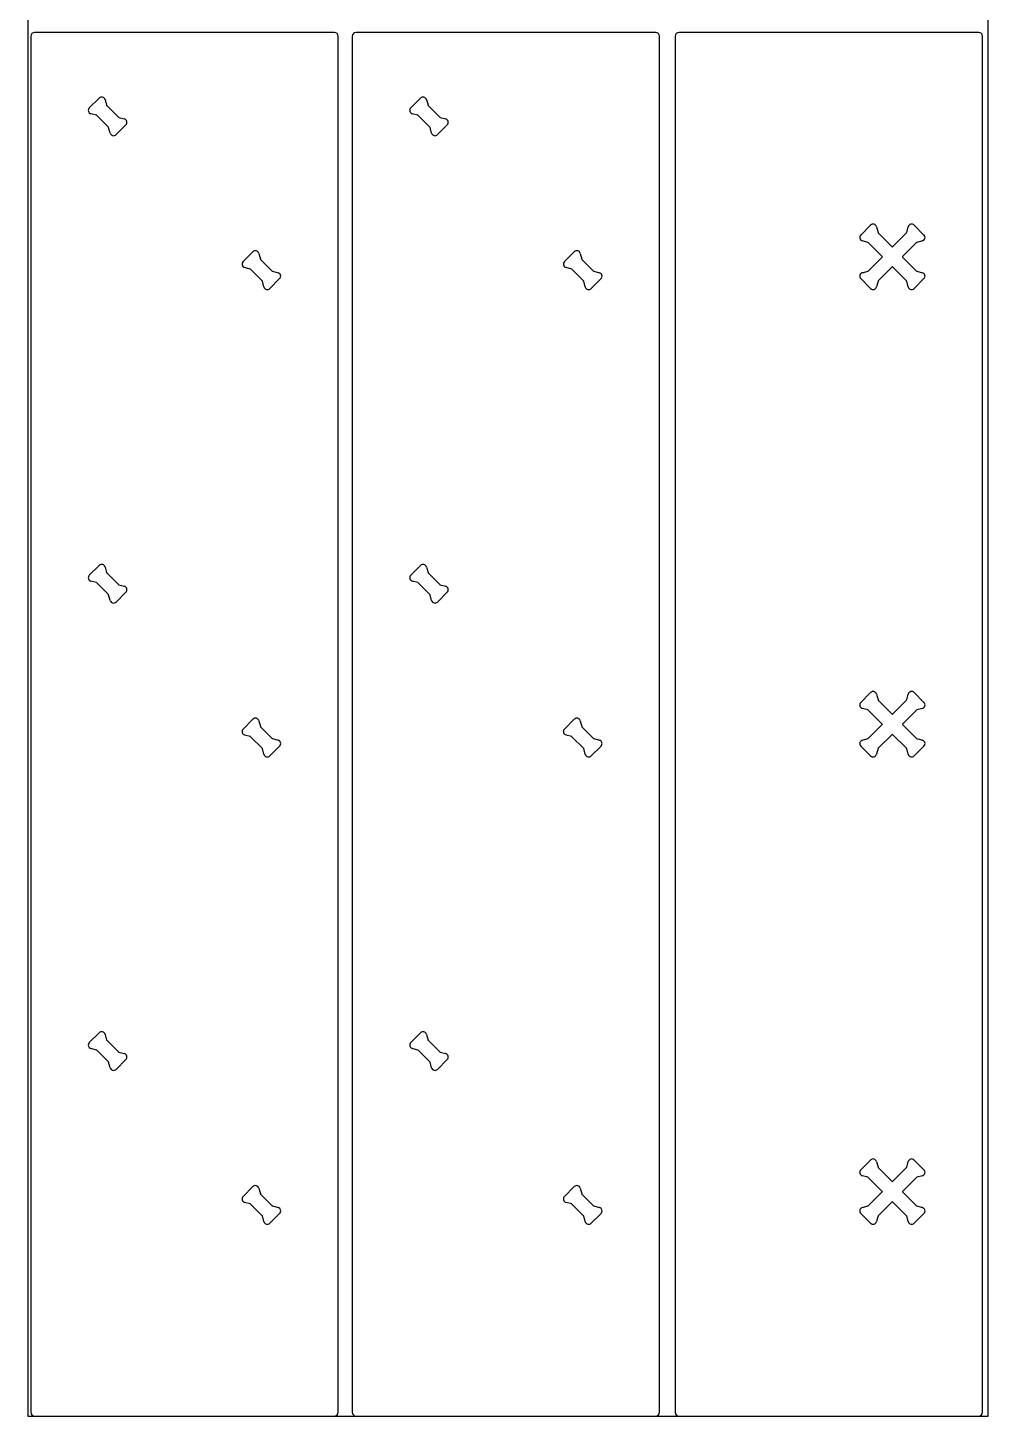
# Model space of a CAD drawing. Header units: millimetres. Extents: x -7898 to 5704, y -3753 to 2864.
# Drawn here: x 1658 to 2908, y -382 to 1424 of the extents above; entities that cross this region are included whole.
import ezdxf

# ---------------------------------------------------------------- set-up
doc = ezdxf.new("R2010")
doc.units = ezdxf.units.MM
doc.header["$MEASUREMENT"] = 0
doc.layers.add('Default', color=18, linetype='Continuous', true_color=0x000000)
doc.layers.add('Layer 02', color=1, linetype='Continuous', true_color=0xff0000)

msp = doc.modelspace()

# ---------------------------------------------------------------- linework, layer by layer
at = {"layer": 'Default'}
for p, q in [((1738, 1319.8, -0.3), (1750.8, 1332.5, -0.3)), ((1758.5, 1330.5, -0.3), (1760.5, 1323.2, -0.3)), ((1760.7, 1322.8, -0.3), (1775.9, 1307.6, -0.3)), ((2156.3, 1319.8, -0.3), (2169.1, 1332.5, -0.3)), ((2176.8, 1330.5, -0.3), (2178.8, 1323.2, -0.3)), ((2179, 1322.8, -0.3), (2194.2, 1307.6, -0.3)), ((1747.4, 1310.1, -0.3), (1740.1, 1312, -0.3)), ((1762.9, 1294.7, -0.3), (1747.8, 1309.9, -0.3)), ((1776.3, 1307.4, -0.3), (1783.5, 1305.5, -0.3)), ((2165.7, 1310.1, -0.3), (2158.4, 1312, -0.3)), ((2181.2, 1294.7, -0.3), (2166.1, 1309.9, -0.3)), ((2194.6, 1307.4, -0.3), (2201.8, 1305.5, -0.3)), ((1765.1, 1287, -0.3), (1763.2, 1294.3, -0.3)), ((1785.6, 1297.7, -0.3), (1772.9, 1284.9, -0.3)), ((2183.4, 1287, -0.3), (2181.5, 1294.3, -0.3)), ((2203.9, 1297.7, -0.3), (2191.2, 1284.9, -0.3)), ((2742.1, 1154.3, -0.3), (2754.8, 1167.1, -0.3)), ((2762.6, 1165, -0.3), (2764.5, 1157.7, -0.3)), ((2764.8, 1157.3, -0.3), (2782.9, 1139.1, -0.3)), ((2783.4, 1139.1, -0.3), (2801.6, 1157.3, -0.3)), ((2801.8, 1157.7, -0.3), (2803.8, 1165, -0.3)), ((2811.6, 1167.1, -0.3), (2824.3, 1154.3, -0.3)), ((2751.4, 1144.6, -0.3), (2744.2, 1146.6, -0.3)), ((2770, 1126.2, -0.3), (2751.8, 1144.4, -0.3)), ((2814.6, 1144.4, -0.3), (2796.4, 1126.2, -0.3)), ((2822.2, 1146.6, -0.3), (2814.9, 1144.6, -0.3)), ((1938.2, 1119.7, -0.3), (1950.9, 1132.4, -0.3)), ((1958.7, 1130.3, -0.3), (1960.6, 1123.1, -0.3)), ((1960.8, 1122.7, -0.3), (1976, 1107.5, -0.3)), ((2356.4, 1119.7, -0.3), (2369.2, 1132.4, -0.3)), ((2376.9, 1130.3, -0.3), (2378.9, 1123.1, -0.3)), ((2379.1, 1122.7, -0.3), (2394.3, 1107.5, -0.3)), ((2751.8, 1107.5, -0.3), (2770, 1125.7, -0.3)), ((2796.4, 1125.7, -0.3), (2814.6, 1107.5, -0.3)), ((1947.5, 1110, -0.3), (1940.2, 1111.9, -0.3)), ((1963.1, 1094.6, -0.3), (1947.9, 1109.7, -0.3)), ((1976.4, 1107.3, -0.3), (1983.7, 1105.3, -0.3)), ((2365.8, 1110, -0.3), (2358.5, 1111.9, -0.3)), ((2381.3, 1094.6, -0.3), (2366.2, 1109.7, -0.3)), ((2394.7, 1107.3, -0.3), (2401.9, 1105.3, -0.3)), ((2744.2, 1105.3, -0.3), (2751.4, 1107.3, -0.3)), ((2782.9, 1112.8, -0.3), (2764.8, 1094.6, -0.3)), ((2801.6, 1094.6, -0.3), (2783.4, 1112.8, -0.3)), ((2814.9, 1107.3, -0.3), (2822.2, 1105.3, -0.3)), ((1965.2, 1086.9, -0.3), (1963.3, 1094.2, -0.3)), ((1985.7, 1097.6, -0.3), (1973, 1084.8, -0.3)), ((2383.5, 1086.9, -0.3), (2381.6, 1094.2, -0.3)), ((2404, 1097.6, -0.3), (2391.3, 1084.8, -0.3)), ((2754.8, 1084.8, -0.3), (2742.1, 1097.6, -0.3)), ((2764.5, 1094.2, -0.3), (2762.6, 1086.9, -0.3)), ((2803.8, 1086.9, -0.3), (2801.8, 1094.2, -0.3)), ((2824.3, 1097.6, -0.3), (2811.6, 1084.8, -0.3)), ((1738, 711.8, -0.3), (1750.8, 724.5, -0.3)), ((2156.3, 711.8, -0.3), (2169.1, 724.5, -0.3)), ((1758.5, 722.4, -0.3), (1760.5, 715.2, -0.3)), ((1760.7, 714.8, -0.3), (1775.9, 699.6, -0.3)), ((2176.8, 722.4, -0.3), (2178.8, 715.2, -0.3)), ((2179, 714.8, -0.3), (2194.2, 699.6, -0.3)), ((1747.4, 702.1, -0.3), (1740.1, 704, -0.3)), ((1762.9, 686.7, -0.3), (1747.8, 701.8, -0.3)), ((1785.6, 689.7, -0.3), (1772.9, 676.9, -0.3)), ((1776.3, 699.4, -0.3), (1783.5, 697.4, -0.3)), ((2165.7, 702.1, -0.3), (2158.4, 704, -0.3)), ((2181.2, 686.7, -0.3), (2166.1, 701.8, -0.3)), ((2203.9, 689.7, -0.3), (2191.2, 676.9, -0.3)), ((2194.6, 699.4, -0.3), (2201.8, 697.4, -0.3)), ((1765.1, 679, -0.3), (1763.2, 686.3, -0.3)), ((2183.4, 679, -0.3), (2181.5, 686.3, -0.3)), ((2742.1, 546.3, -0.3), (2754.8, 559.1, -0.3)), ((2762.6, 557, -0.3), (2764.5, 549.7, -0.3)), ((2764.8, 549.3, -0.3), (2782.9, 531.1, -0.3)), ((2783.4, 531.1, -0.3), (2801.6, 549.3, -0.3)), ((2801.8, 549.7, -0.3), (2803.8, 557, -0.3)), ((2811.6, 559.1, -0.3), (2824.3, 546.3, -0.3)), ((1938.2, 511.7, -0.3), (1950.9, 524.4, -0.3)), ((2356.4, 511.7, -0.3), (2369.2, 524.4, -0.3)), ((2751.4, 536.6, -0.3), (2744.2, 538.5, -0.3)), ((2770, 518.2, -0.3), (2751.8, 536.4, -0.3)), ((2814.6, 536.4, -0.3), (2796.4, 518.2, -0.3)), ((2822.2, 538.5, -0.3), (2814.9, 536.6, -0.3)), ((1958.7, 522.3, -0.3), (1960.6, 515, -0.3)), ((1960.8, 514.7, -0.3), (1976, 499.5, -0.3)), ((2376.9, 522.3, -0.3), (2378.9, 515, -0.3)), ((2379.1, 514.7, -0.3), (2394.3, 499.5, -0.3)), ((2751.8, 499.5, -0.3), (2770, 517.7, -0.3)), ((2796.4, 517.7, -0.3), (2814.6, 499.5, -0.3)), ((1947.5, 501.9, -0.3), (1940.2, 503.9, -0.3)), ((1963.1, 486.6, -0.3), (1947.9, 501.7, -0.3)), ((1985.7, 489.5, -0.3), (1973, 476.8, -0.3)), ((1976.4, 499.3, -0.3), (1983.7, 497.3, -0.3)), ((2365.8, 501.9, -0.3), (2358.5, 503.9, -0.3)), ((2381.3, 486.6, -0.3), (2366.2, 501.7, -0.3)), ((2404, 489.5, -0.3), (2391.3, 476.8, -0.3)), ((2394.7, 499.3, -0.3), (2401.9, 497.3, -0.3)), ((2754.8, 476.8, -0.3), (2742.1, 489.5, -0.3)), ((2744.2, 497.3, -0.3), (2751.4, 499.3, -0.3)), ((2782.9, 504.7, -0.3), (2764.8, 486.6, -0.3)), ((2801.6, 486.6, -0.3), (2783.4, 504.7, -0.3)), ((2824.3, 489.5, -0.3), (2811.6, 476.8, -0.3)), ((2814.9, 499.3, -0.3), (2822.2, 497.3, -0.3)), ((1965.2, 478.9, -0.3), (1963.3, 486.2, -0.3)), ((2383.5, 478.9, -0.3), (2381.6, 486.2, -0.3)), ((2764.5, 486.2, -0.3), (2762.6, 478.9, -0.3)), ((2803.8, 478.9, -0.3), (2801.8, 486.2, -0.3)), ((1738, 103.8, -0.3), (1750.8, 116.5, -0.3)), ((1758.5, 114.4, -0.3), (1760.5, 107.1, -0.3)), ((2156.3, 103.8, -0.3), (2169.1, 116.5, -0.3)), ((2176.8, 114.4, -0.3), (2178.8, 107.1, -0.3)), ((1747.4, 94, -0.3), (1740.1, 96, -0.3)), ((1762.9, 78.7, -0.3), (1747.8, 93.8, -0.3)), ((1760.7, 106.8, -0.3), (1775.9, 91.6, -0.3)), ((1776.3, 91.4, -0.3), (1783.5, 89.4, -0.3)), ((2165.7, 94, -0.3), (2158.4, 96, -0.3)), ((2181.2, 78.7, -0.3), (2166.1, 93.8, -0.3)), ((2179, 106.8, -0.3), (2194.2, 91.6, -0.3)), ((2194.6, 91.4, -0.3), (2201.8, 89.4, -0.3)), ((1765.1, 71, -0.3), (1763.2, 78.3, -0.3)), ((1785.6, 81.6, -0.3), (1772.9, 68.9, -0.3)), ((2183.4, 71, -0.3), (2181.5, 78.3, -0.3)), ((2203.9, 81.6, -0.3), (2191.2, 68.9, -0.3)), ((2742.1, -61.7, -0.3), (2754.8, -49, -0.3)), ((2762.6, -51, -0.3), (2764.5, -58.3, -0.3)), ((2801.8, -58.3, -0.3), (2803.8, -51, -0.3)), ((2811.6, -49, -0.3), (2824.3, -61.7, -0.3)), ((2751.4, -71.4, -0.3), (2744.2, -69.5, -0.3)), ((2770, -89.8, -0.3), (2751.8, -71.6, -0.3)), ((2764.8, -58.7, -0.3), (2782.9, -76.9, -0.3)), ((2783.4, -76.9, -0.3), (2801.6, -58.7, -0.3)), ((2814.6, -71.6, -0.3), (2796.4, -89.8, -0.3)), ((2822.2, -69.5, -0.3), (2814.9, -71.4, -0.3)), ((1938.2, -96.3, -0.3), (1950.9, -83.6, -0.3)), ((1958.7, -85.7, -0.3), (1960.6, -93, -0.3)), ((2356.4, -96.3, -0.3), (2369.2, -83.6, -0.3)), ((2376.9, -85.7, -0.3), (2378.9, -93, -0.3)), ((1947.5, -106.1, -0.3), (1940.2, -104.1, -0.3)), ((1963.1, -121.5, -0.3), (1947.9, -106.3, -0.3)), ((1960.8, -93.4, -0.3), (1976, -108.5, -0.3)), ((2365.8, -106.1, -0.3), (2358.5, -104.1, -0.3)), ((2381.3, -121.5, -0.3), (2366.2, -106.3, -0.3)), ((2379.1, -93.4, -0.3), (2394.3, -108.5, -0.3)), ((2751.8, -108.5, -0.3), (2770, -90.3, -0.3)), ((2782.9, -103.3, -0.3), (2764.8, -121.5, -0.3)), ((2801.6, -121.5, -0.3), (2783.4, -103.3, -0.3)), ((2796.4, -90.3, -0.3), (2814.6, -108.5, -0.3)), ((1965.2, -129.1, -0.3), (1963.3, -121.8, -0.3)), ((1985.7, -118.5, -0.3), (1973, -131.2, -0.3)), ((1976.4, -108.7, -0.3), (1983.7, -110.7, -0.3)), ((2383.5, -129.1, -0.3), (2381.6, -121.8, -0.3)), ((2404, -118.5, -0.3), (2391.3, -131.2, -0.3)), ((2394.7, -108.7, -0.3), (2401.9, -110.7, -0.3)), ((2754.8, -131.2, -0.3), (2742.1, -118.5, -0.3)), ((2744.2, -110.7, -0.3), (2751.4, -108.7, -0.3)), ((2764.5, -121.8, -0.3), (2762.6, -129.1, -0.3)), ((2803.8, -129.1, -0.3), (2801.8, -121.8, -0.3)), ((2824.3, -118.5, -0.3), (2811.6, -131.2, -0.3)), ((2814.9, -108.7, -0.3), (2822.2, -110.7, -0.3))]:
    msp.add_line(p, q, dxfattribs=at)
for points in [[(1661.9, 1412.9), (1661.9, -377.1)], [(2056.9, 1417.9), (1666.9, 1417.9)], [(2061.9, -377.1), (2061.9, 1412.9)], [(2080.2, 1412.9), (2080.2, -377.1)], [(2475.2, 1417.9), (2085.2, 1417.9)], [(2480.2, -377.1), (2480.2, 1412.9)], [(2500.5, 1412.9), (2500.5, -377.1)], [(2895.5, 1417.9), (2505.5, 1417.9)], [(2900.5, -377.1), (2900.5, 1412.9)], [(1666.9, -382.1), (2056.9, -382.1)], [(2085.2, -382.1), (2475.2, -382.1)], [(2505.5, -382.1), (2895.5, -382.1)]]:
    msp.add_lwpolyline(points, dxfattribs=at)
for centre, radius, start, end in [((1666.9, 1412.9, -0.3), 5, 90, 180), ((2056.9, 1412.9, -0.3), 5, 0, 90), ((2085.2, 1412.9, -0.3), 5, 90, 180), ((2475.2, 1412.9, -0.3), 5, 0, 90), ((2505.5, 1412.9, -0.3), 5, 90, 180), ((2895.5, 1412.9, -0.3), 5, 0, 90), ((1741.3, 1316.5, -0.3), 4.65, 135, 254.9585), ((1754.1, 1329.2, -0.3), 4.65, 75.0207, 135), ((1754.1, 1329.2, -0.3), 4.65, 15.0415, 75.0207), ((1761.3, 1323.4, -0.3), 0.85, 195.0416, 225), ((2159.6, 1316.5, -0.3), 4.65, 135, 254.9585), ((2172.3, 1329.2, -0.3), 4.65, 75.0207, 135), ((2172.3, 1329.2, -0.3), 4.65, 15.0415, 75.0207), ((2179.6, 1323.4, -0.3), 0.85, 195.0416, 225), ((1747.2, 1309.3, -0.3), 0.85, 45, 74.9584), ((1776.5, 1308.2, -0.3), 0.85, 225, 254.9584), ((1782.3, 1301, -0.3), 4.65, 315, 74.9585), ((2165.5, 1309.3, -0.3), 0.85, 45, 74.9584), ((2194.8, 1308.2, -0.3), 0.85, 225, 254.9584), ((2200.6, 1301, -0.3), 4.65, 315, 74.9585), ((1762.3, 1294.1, -0.3), 0.85, 15.0416, 45), ((1769.6, 1288.2, -0.3), 4.65, 195.0416, 315), ((2180.6, 1294.1, -0.3), 0.85, 15.0416, 45), ((2187.9, 1288.2, -0.3), 4.65, 195.0416, 315), ((2758.1, 1163.8, -0.3), 4.65, 15.0415, 135), ((2765.4, 1157.9, -0.3), 0.85, 195.0416, 225), ((2801, 1157.9, -0.3), 0.85, 315, 344.9584), ((2808.3, 1163.8, -0.3), 4.65, 104.9793, 164.9585), ((2808.3, 1163.8, -0.3), 4.65, 45, 104.9793), ((2745.4, 1151.1, -0.3), 4.65, 135, 194.9793), ((2745.4, 1151.1, -0.3), 4.65, 194.9793, 254.9585), ((2751.2, 1143.8, -0.3), 0.85, 45, 74.9584), ((2783.2, 1139.4, -0.3), 0.35, 225, 315), ((2815.2, 1143.8, -0.3), 0.85, 105.0416, 135), ((2821, 1151.1, -0.3), 4.65, 285.0415, 45), ((1954.2, 1129.1, -0.3), 4.65, 75.0207, 135), ((1954.2, 1129.1, -0.3), 4.65, 15.0415, 75.0207), ((1961.4, 1123.3, -0.3), 0.85, 195.0416, 225), ((2372.5, 1129.1, -0.3), 4.65, 75.0207, 135), ((2372.5, 1129.1, -0.3), 4.65, 15.0415, 75.0207), ((2379.7, 1123.3, -0.3), 0.85, 195.0416, 225), ((2769.8, 1126, -0.3), 0.35, 315, 45), ((2796.6, 1126, -0.3), 0.35, 135, 225), ((1941.4, 1116.4, -0.3), 4.65, 135, 254.9585), ((1947.3, 1109.1, -0.3), 0.85, 45, 74.9584), ((1976.6, 1108.1, -0.3), 0.85, 225, 254.9584), ((1982.5, 1100.9, -0.3), 4.65, 315, 74.9585), ((2359.7, 1116.4, -0.3), 4.65, 135, 254.9585), ((2365.6, 1109.1, -0.3), 0.85, 45, 74.9584), ((2394.9, 1108.1, -0.3), 0.85, 225, 254.9584), ((2400.7, 1100.9, -0.3), 4.65, 315, 74.9585), ((2745.4, 1100.9, -0.3), 4.65, 105.0415, 225), ((2751.2, 1108.1, -0.3), 0.85, 285.0416, 315), ((2783.2, 1112.5, -0.3), 0.35, 45, 135), ((2815.2, 1108.1, -0.3), 0.85, 225, 254.9584), ((2821, 1100.9, -0.3), 4.65, 14.9793, 74.9585), ((2821, 1100.9, -0.3), 4.65, 315, 14.9793), ((1962.5, 1094, -0.3), 0.85, 15.0416, 45), ((1969.7, 1088.1, -0.3), 4.65, 195.0416, 315), ((2380.7, 1094, -0.3), 0.85, 15.0416, 45), ((2388, 1088.1, -0.3), 4.65, 195.0416, 315), ((2758.1, 1088.1, -0.3), 4.65, 225, 284.9793), ((2758.1, 1088.1, -0.3), 4.65, 284.9793, 344.9585), ((2765.4, 1094, -0.3), 0.85, 135, 164.9584), ((2801, 1094, -0.3), 0.85, 15.0416, 45), ((2808.3, 1088.1, -0.3), 4.65, 195.0415, 315), ((1754.1, 721.2, -0.3), 4.65, 75.0207, 135), ((1754.1, 721.2, -0.3), 4.65, 15.0415, 75.0207), ((2172.3, 721.2, -0.3), 4.65, 75.0207, 135), ((2172.3, 721.2, -0.3), 4.65, 15.0415, 75.0207), ((1741.3, 708.5, -0.3), 4.65, 135, 254.9585), ((1761.3, 715.4, -0.3), 0.85, 195.0416, 225), ((2159.6, 708.5, -0.3), 4.65, 135, 254.9585), ((2179.6, 715.4, -0.3), 0.85, 195.0416, 225), ((1747.2, 701.2, -0.3), 0.85, 45, 74.9584), ((1762.3, 686.1, -0.3), 0.85, 15.0416, 45), ((1776.5, 700.2, -0.3), 0.85, 225, 254.9584), ((1782.3, 692.9, -0.3), 4.65, 315, 74.9585), ((2165.5, 701.2, -0.3), 0.85, 45, 74.9584), ((2180.6, 686.1, -0.3), 0.85, 15.0416, 45), ((2194.8, 700.2, -0.3), 0.85, 225, 254.9584), ((2200.6, 692.9, -0.3), 4.65, 315, 74.9585), ((1769.6, 680.2, -0.3), 4.65, 195.0416, 315), ((2187.9, 680.2, -0.3), 4.65, 195.0416, 315), ((2758.1, 555.8, -0.3), 4.65, 15.0415, 135), ((2808.3, 555.8, -0.3), 4.65, 104.9793, 164.9585), ((2808.3, 555.8, -0.3), 4.65, 45, 104.9793), ((2745.4, 543, -0.3), 4.65, 135, 194.9793), ((2765.4, 549.9, -0.3), 0.85, 195.0416, 225), ((2801, 549.9, -0.3), 0.85, 315, 344.9584), ((2821, 543, -0.3), 4.65, 285.0415, 45), ((1954.2, 521.1, -0.3), 4.65, 75.0207, 135), ((1954.2, 521.1, -0.3), 4.65, 15.0415, 75.0207), ((2372.5, 521.1, -0.3), 4.65, 75.0207, 135), ((2372.5, 521.1, -0.3), 4.65, 15.0415, 75.0207), ((2745.4, 543, -0.3), 4.65, 194.9793, 254.9585), ((2751.2, 535.8, -0.3), 0.85, 45, 74.9584), ((2783.2, 531.4, -0.3), 0.35, 225, 315), ((2815.2, 535.8, -0.3), 0.85, 105.0416, 135), ((1941.4, 508.4, -0.3), 4.65, 135, 254.9585), ((1961.4, 515.3, -0.3), 0.85, 195.0416, 225), ((2359.7, 508.4, -0.3), 4.65, 135, 254.9585), ((2379.7, 515.3, -0.3), 0.85, 195.0416, 225), ((2769.8, 517.9, -0.3), 0.35, 315, 45), ((2796.6, 517.9, -0.3), 0.35, 135, 225), ((1947.3, 501.1, -0.3), 0.85, 45, 74.9584), ((1976.6, 500.1, -0.3), 0.85, 225, 254.9584), ((1982.5, 492.8, -0.3), 4.65, 315, 74.9585), ((2365.6, 501.1, -0.3), 0.85, 45, 74.9584), ((2394.9, 500.1, -0.3), 0.85, 225, 254.9584), ((2400.7, 492.8, -0.3), 4.65, 315, 74.9585), ((2745.4, 492.8, -0.3), 4.65, 105.0415, 225), ((2751.2, 500.1, -0.3), 0.85, 285.0416, 315), ((2783.2, 504.5, -0.3), 0.35, 45, 135), ((2815.2, 500.1, -0.3), 0.85, 225, 254.9584), ((2821, 492.8, -0.3), 4.65, 14.9793, 74.9585), ((2821, 492.8, -0.3), 4.65, 315, 14.9793), ((1962.5, 486, -0.3), 0.85, 15.0416, 45), ((1969.7, 480.1, -0.3), 4.65, 195.0416, 315), ((2380.7, 486, -0.3), 0.85, 15.0416, 45), ((2388, 480.1, -0.3), 4.65, 195.0416, 315), ((2758.1, 480.1, -0.3), 4.65, 225, 284.9793), ((2758.1, 480.1, -0.3), 4.65, 284.9793, 344.9585), ((2765.4, 486, -0.3), 0.85, 135, 164.9584), ((2801, 486, -0.3), 0.85, 15.0416, 45), ((2808.3, 480.1, -0.3), 4.65, 195.0415, 315), ((1754.1, 113.2, -0.3), 4.65, 75.0207, 135), ((1754.1, 113.2, -0.3), 4.65, 15.0415, 75.0207), ((2172.3, 113.2, -0.3), 4.65, 75.0207, 135), ((2172.3, 113.2, -0.3), 4.65, 15.0415, 75.0207), ((1741.3, 100.5, -0.3), 4.65, 135, 254.9585), ((1747.2, 93.2, -0.3), 0.85, 45, 74.9584), ((1761.3, 107.4, -0.3), 0.85, 195.0416, 225), ((1776.5, 92.2, -0.3), 0.85, 225, 254.9584), ((2159.6, 100.5, -0.3), 4.65, 135, 254.9585), ((2165.5, 93.2, -0.3), 0.85, 45, 74.9584), ((2179.6, 107.4, -0.3), 0.85, 195.0416, 225), ((2194.8, 92.2, -0.3), 0.85, 225, 254.9584), ((1762.3, 78.1, -0.3), 0.85, 15.0416, 45), ((1782.3, 84.9, -0.3), 4.65, 315, 74.9585), ((2180.6, 78.1, -0.3), 0.85, 15.0416, 45), ((2200.6, 84.9, -0.3), 4.65, 315, 74.9585), ((1769.6, 72.2, -0.3), 4.65, 195.0416, 315), ((2187.9, 72.2, -0.3), 4.65, 195.0416, 315), ((2758.1, -52.3, -0.3), 4.65, 15.0415, 135), ((2808.3, -52.3, -0.3), 4.65, 104.9793, 164.9585), ((2808.3, -52.3, -0.3), 4.65, 45, 104.9793), ((2745.4, -65, -0.3), 4.65, 135, 194.9793), ((2745.4, -65, -0.3), 4.65, 194.9793, 254.9585), ((2751.2, -72.2, -0.3), 0.85, 45, 74.9584), ((2765.4, -58.1, -0.3), 0.85, 195.0416, 225), ((2801, -58.1, -0.3), 0.85, 315, 344.9584), ((2815.2, -72.2, -0.3), 0.85, 105.0416, 135), ((2821, -65, -0.3), 4.65, 285.0415, 45), ((1954.2, -86.9, -0.3), 4.65, 75.0207, 135), ((1954.2, -86.9, -0.3), 4.65, 15.0415, 75.0207), ((2372.5, -86.9, -0.3), 4.65, 75.0207, 135), ((2372.5, -86.9, -0.3), 4.65, 15.0415, 75.0207), ((2769.8, -90.1, -0.3), 0.35, 315, 45), ((2783.2, -76.6, -0.3), 0.35, 225, 315), ((2796.6, -90.1, -0.3), 0.35, 135, 225), ((1941.4, -99.6, -0.3), 4.65, 135, 254.9585), ((1947.3, -106.9, -0.3), 0.85, 45, 74.9584), ((1961.4, -92.8, -0.3), 0.85, 195.0416, 225), ((2359.7, -99.6, -0.3), 4.65, 135, 254.9585), ((2365.6, -106.9, -0.3), 0.85, 45, 74.9584), ((2379.7, -92.8, -0.3), 0.85, 195.0416, 225), ((2783.2, -103.5, -0.3), 0.35, 45, 135), ((1962.5, -122.1, -0.3), 0.85, 15.0416, 45), ((1976.6, -107.9, -0.3), 0.85, 225, 254.9584), ((1982.5, -115.2, -0.3), 4.65, 315, 74.9585), ((2380.7, -122.1, -0.3), 0.85, 15.0416, 45), ((2394.9, -107.9, -0.3), 0.85, 225, 254.9584), ((2400.7, -115.2, -0.3), 4.65, 315, 74.9585), ((2745.4, -115.2, -0.3), 4.65, 105.0415, 225), ((2751.2, -107.9, -0.3), 0.85, 285.0416, 315), ((2765.4, -122.1, -0.3), 0.85, 135, 164.9584), ((2801, -122.1, -0.3), 0.85, 15.0416, 45), ((2815.2, -107.9, -0.3), 0.85, 225, 254.9584), ((2821, -115.2, -0.3), 4.65, 14.9793, 74.9585), ((2821, -115.2, -0.3), 4.65, 315, 14.9793), ((1969.7, -127.9, -0.3), 4.65, 195.0416, 315), ((2388, -127.9, -0.3), 4.65, 195.0416, 315), ((2758.1, -127.9, -0.3), 4.65, 225, 284.9793), ((2758.1, -127.9, -0.3), 4.65, 284.9793, 344.9585), ((2808.3, -127.9, -0.3), 4.65, 195.0415, 315), ((1666.9, -377.1, -0.3), 5, 180, 270), ((2056.9, -377.1, -0.3), 5, 270, 0), ((2085.2, -377.1, -0.3), 5, 180, 270), ((2475.2, -377.1, -0.3), 5, 270, 0), ((2505.5, -377.1, -0.3), 5, 180, 270), ((2895.5, -377.1, -0.3), 5, 270, 0)]:
    msp.add_arc(centre, radius, start, end, dxfattribs=at)
at = {"layer": 'Layer 02'}
msp.add_lwpolyline([(1657.9, -382.3), (2907.9, -382.3), (2907.9, 2017.7), (1657.9, 2017.7)], close=True, dxfattribs=at)

doc.saveas('drawing.dxf')
